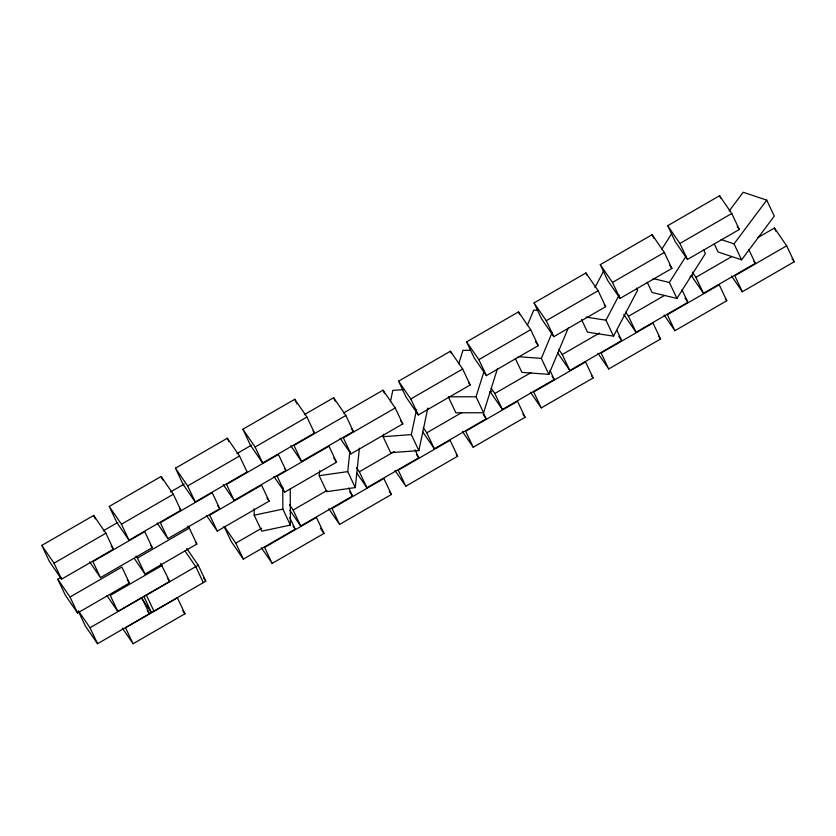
<?xml version="1.0" encoding="UTF-8"?>
<svg xmlns="http://www.w3.org/2000/svg" width="836" height="836" viewBox="0 0 836 836"><rect width="100%" height="100%" fill="white"/><g stroke="black" fill="none" stroke-linecap="round" stroke-linejoin="round"><path stroke-width="1.25" d="M359.407 448.169L355.3 487.576L326.73 491.662L319.185 475.694L319.707 470.605M355.3 487.576L347.745 471.598L349.866 451.262M427.813 408.041L418.878 450.594L390.621 452.673L383.076 436.695L383.599 434.197M390.433 401.667L392.805 390.402L403.077 389.649M418.878 450.594L411.322 434.615L416.579 409.598M458.713 363.796L462.945 350.336L470.501 350.326M476.05 396.766L448.326 396.818L455.871 412.796L483.595 412.744L476.05 396.766L484.117 371.079M483.595 412.744L497.441 368.697M527.276 325.528L533.744 310.093L537.6 310.375M515.436 358.696L521.904 372.386L548.876 374.35L541.331 358.383L552.272 332.258M548.876 374.35L568.271 328.036M594.96 287.563L603.958 270.383M581.563 319.613L587.489 332.153L613.519 336.145L605.975 320.167L619.183 294.983M613.519 336.145L637.544 290.343L636.468 288.065M661.861 249.107L671.58 233.766M703.787 250.089L705.406 253.507L676.941 298.442L669.385 282.474L686.053 256.171M729.17 210.996L743.183 192.259L766.737 200.149L774.282 216.127L741.584 259.85L718.04 251.949L714.268 243.966M741.584 259.85L734.039 243.872L766.737 200.149M41.8 545.406L93.663 515.446L105.879 533.211L113.435 549.189L61.571 579.149L49.345 561.384L41.8 545.406L54.016 563.182L61.571 579.149M109.234 506.449L161.097 476.489L173.313 494.254L180.858 510.232L129.005 540.192L116.779 522.416L109.234 506.449L121.45 524.224L129.005 540.192M175.445 468.191L227.308 438.231L239.524 455.996L247.08 471.974L195.216 501.934L182.99 484.169L175.445 468.191L187.661 485.967L195.216 501.934M242.879 429.234L294.742 399.274L306.958 417.039L314.503 433.017L262.64 462.977L250.424 445.201L242.879 429.234L255.095 447.009L262.64 462.977M103.236 530.839L117.886 522.364M170.659 491.881L184.192 484.065M236.881 453.624L251.531 445.149M304.304 414.666L333.616 397.727L345.843 415.492L353.388 431.47L301.524 461.43L290.75 445.755M54.016 563.182L105.879 533.211M121.45 524.224L173.313 494.254M187.661 485.967L239.524 455.996M255.095 447.009L306.958 417.039M343.544 412.984L383.003 390.193L395.219 407.958L402.774 423.925L350.911 453.896L340.127 438.21M398.573 381.195L450.426 351.224L462.653 369L470.198 384.968L418.334 414.938L406.118 397.163L398.573 381.195L410.789 398.96L418.334 414.938M466.613 341.882L518.477 311.912L530.693 329.687L538.248 345.655L486.385 375.625L474.158 357.85L466.613 341.882L478.829 359.647L486.385 375.625M534.047 302.925L585.911 272.954L598.127 290.729L605.672 306.697L553.819 336.657L541.592 318.892L534.047 302.925L546.263 320.69L553.819 336.657M600.258 264.667L652.122 234.697L664.338 252.472L671.893 268.44L620.03 298.41L607.803 280.635L600.258 264.667L612.475 282.432L620.03 298.41M667.692 225.71L719.556 195.739L731.772 213.514L739.317 229.482L687.453 259.442L675.237 241.677L667.692 225.71L679.908 243.475L687.453 259.442M77.57 612.997L70.015 597.019L121.878 567.059L129.423 583.026L77.57 612.997L65.344 595.222L57.799 579.254L61.185 577.3M345.843 415.492L293.979 445.463L301.524 461.43M100.456 577.603L152.309 547.643L144.764 531.675L92.9 561.635L100.456 577.603L89.671 561.928M167.879 538.645L219.743 508.685L212.198 492.707L160.334 522.678L167.879 538.645L157.105 522.97M234.101 500.388L285.954 470.428L278.409 454.46L226.546 484.42L234.101 500.388L223.316 484.713M395.219 407.958L343.356 437.918L350.911 453.896M410.789 398.96L462.653 369M478.829 359.647L530.693 329.687M546.263 320.69L598.127 290.729M612.475 282.432L664.338 252.472M679.908 243.475L731.772 213.514M189.312 528.101L196.857 544.069L144.994 574.029L137.449 558.061L189.312 528.101L187.87 526.011M217.266 531.111L269.129 501.14L261.574 485.173L209.711 515.133L217.266 531.111L206.482 515.425M284.689 492.153L336.553 462.183L329.008 446.215L277.144 476.175L284.689 492.153L273.915 476.468M162.121 565.491L110.268 595.451L117.813 611.419L169.677 581.459L160.69 563.401M489.53 392.648L491.777 391.342M690.087 276.768L692.344 275.462M757.52 237.811L774.429 228.04L786.655 245.805L794.2 261.783L742.337 291.743L731.552 276.068M289.82 517.745L295.212 529.157L243.349 559.127L235.794 543.149L261.731 528.164M348.779 488.046L352.552 496.03L300.688 525.99L293.143 510.023L326.96 490.481M414.99 449.789L418.763 457.773L366.91 487.733L359.355 471.765L394.31 451.576M483.501 413.109L486.197 418.815L434.333 448.775L426.788 432.808L461.733 412.608M549.931 370.369L554.237 379.502L502.384 409.462L494.828 393.495L530.912 372.647M616.822 330.272L621.67 340.545L569.807 370.505L562.262 354.537L599.464 333.041M681.957 289.737L687.882 302.287L636.029 332.247L628.473 316.28L664.557 295.432M748.847 249.64L755.316 263.33L703.452 293.29L695.907 277.322L731.981 256.474M97.551 643.72L90.006 627.752L141.869 597.792L149.414 613.76L97.551 643.72L85.335 625.955L78.323 611.126M198.247 565.209L143.907 596.611L151.462 612.579L205.802 581.187L198.247 565.209L186.752 548.489M786.655 245.805L734.792 275.775L742.337 291.743M133.091 643.741L184.955 613.781L177.399 597.813L125.546 627.773L133.091 643.741L122.307 628.066M272.139 563.401L324.002 533.441L316.457 517.474L264.594 547.434L272.139 563.401L261.365 547.726M339.573 524.444L391.436 494.484L383.891 478.516L332.028 508.476L339.573 524.444L328.788 508.769M405.784 486.197L457.647 456.226L450.102 440.258L398.239 470.219L405.784 486.197L395.01 470.511M473.218 447.229L525.081 417.268L517.526 401.301L465.673 431.261L473.218 447.229L462.433 431.554M541.258 407.916L593.121 377.956L585.576 361.988L533.713 391.948L541.258 407.916L530.484 392.241M608.692 368.958L660.555 338.998L653.01 323.02L601.147 352.991L608.692 368.958L597.907 353.283M674.903 330.701L726.766 300.741L719.221 284.773L667.358 314.733L674.903 330.701L664.129 315.026M254.196 515.195L282.871 509.124L290.416 525.102L261.752 531.163L254.196 515.195L254.165 508.79M319.185 475.694L347.745 471.598M383.076 436.695L411.322 434.615M518.205 356.69L541.331 358.383M586.14 317.137L605.975 320.167M653.219 278.597L669.385 282.474M676.941 298.442L652.059 292.475L647.2 282.213M721.092 239.524L734.039 243.872M792.047 258.648L794.2 261.783M737.164 226.347L739.317 229.482M753.884 261.24L755.316 263.33M725.334 298.651L726.766 300.741M692.312 272.087L695.907 277.322M691.236 275.525L703.452 293.29M669.73 265.305L671.893 268.44M685.008 298.107L687.882 302.287M658.402 335.863L660.555 338.998M625.6 312.1L628.473 316.28M623.802 314.482L636.029 332.247M604.24 304.607L605.672 306.697M618.797 336.365L621.67 340.545M591.689 375.866L593.121 377.956M558.667 349.302L562.262 354.537M557.591 352.729L569.807 370.505M535.374 341.475L538.248 345.655M552.084 376.367L554.237 379.502M522.928 414.133L525.081 417.268M491.234 388.27L494.828 393.495M490.157 391.697L502.384 409.462M468.766 382.878L470.198 384.968M483.323 414.635L486.197 418.815M456.216 454.136L457.647 456.226M423.194 427.583L426.788 432.808M422.838 432.055L434.333 448.775M400.611 420.79L402.774 423.925M416.61 454.638L418.763 457.773M351.235 428.335L353.388 431.47M389.283 491.349L391.436 494.484M356.481 467.585L359.355 471.765M356.847 473.103L366.91 487.733M333.679 458.003L336.553 462.183M313.072 430.927L314.503 433.017M349.678 491.85L352.552 496.03M284.522 468.338L285.954 470.428M320.407 528.216L324.002 533.441M289.549 504.798L293.143 510.023M289.914 510.315L300.688 525.99M293.049 526.022L295.212 529.157M266.966 498.005L269.129 501.14M217.59 505.55L219.743 508.685M224.299 526.429L235.794 543.149M243.349 559.127L231.133 541.352L224.121 526.523M179.426 508.131L180.858 510.232M195.425 541.979L196.857 544.069M184.986 550.966L195.77 566.641L203.315 582.619M203.639 578.042L205.802 581.187M150.877 545.553L152.309 547.643M167.524 578.324L169.677 581.459M182.802 610.646L184.955 613.781M136.007 555.971L137.449 558.061M134.22 558.354L144.994 574.029M111.272 546.054L113.435 549.189M141.399 597.949L151.462 612.579M127.271 579.891L129.423 583.026M147.261 610.625L149.414 613.76M107.029 595.744L117.813 611.419M57.799 579.254L70.015 597.019M78.5 611.022L90.006 627.752M774.429 228.04L776.048 231.467M719.556 195.739L720.632 198.027M652.122 234.697L653.742 238.124M585.911 272.954L586.987 275.243M518.477 311.912L519.553 314.2M450.426 351.224L451.513 353.513M383.003 390.193L384.623 393.61M333.616 397.727L335.236 401.144M294.742 399.274L296.895 403.83M227.308 438.231L228.928 441.648M161.097 476.489L162.706 479.906M146.384 595.18L153.939 611.147M93.663 515.446L95.283 518.863M290.228 489.196L290.416 525.102M282.756 487.336L282.871 509.124"/></g></svg>
